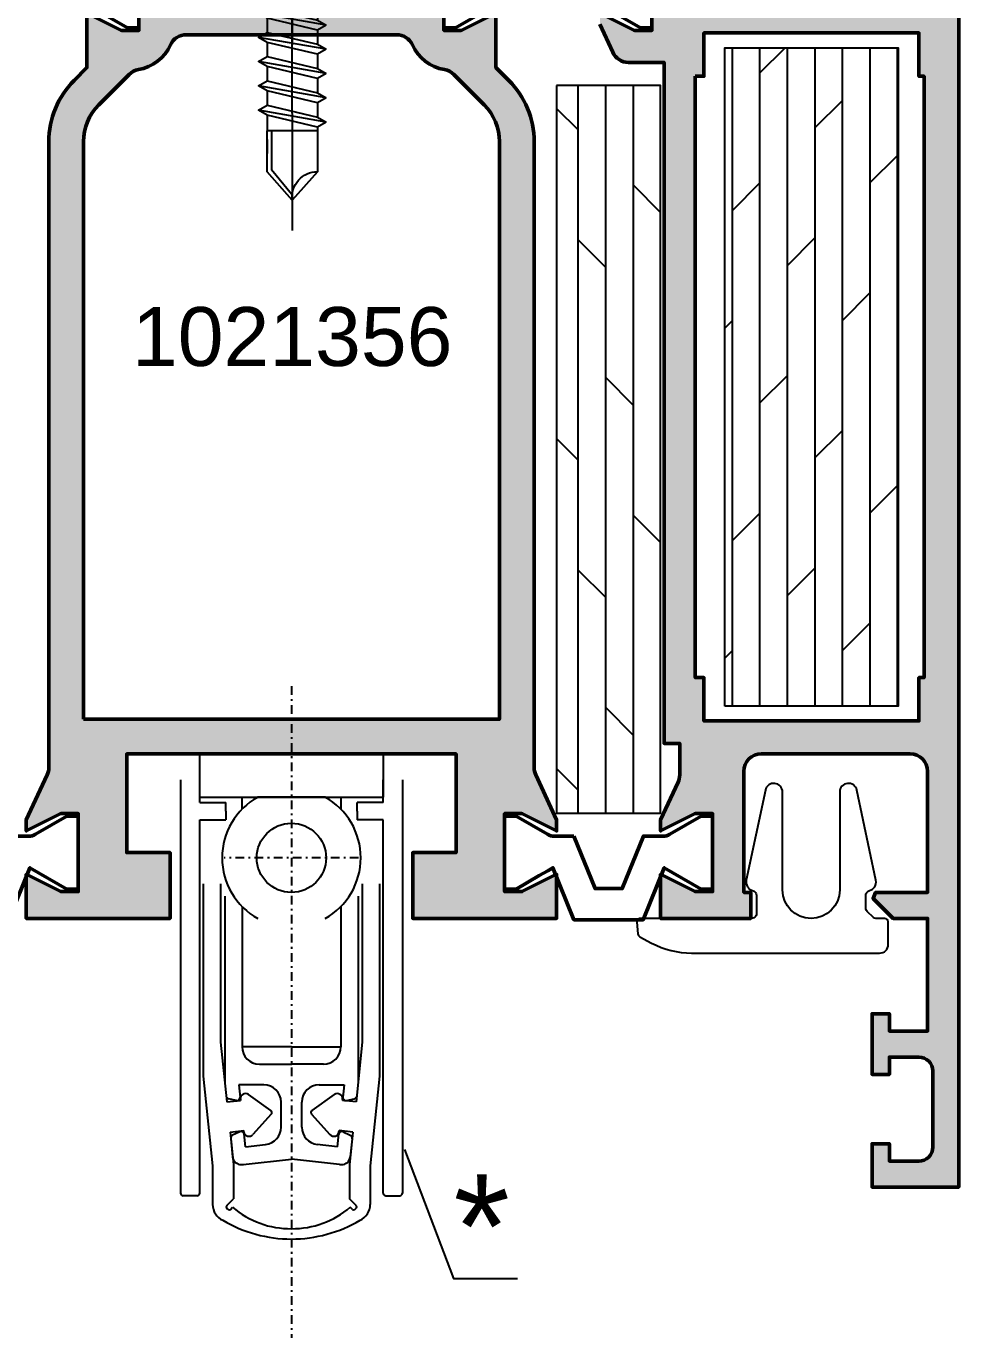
# Model space of a CAD drawing. Header units: millimetres. Extents: x -1821 to 14707, y -2864 to 1473.
# Drawn here: x 13925.9 to 13979.7, y -1229.5 to -1153.9 of the extents above; entities that cross this region are included whole.
import ezdxf

# ---------------------------------------------------------------- set-up
doc = ezdxf.new("R2010")
doc.units = ezdxf.units.MM
for name, pattern in [('AUSGEZOGEN', [0]), ('CENTER', [50.800000000000004, 31.75, -6.35, 6.35, -6.35]), ('DASHDOT', [1, 0.5, -0.25, 0, -0.25]), ('VERDECKT', [9.524999999999999, 6.35, -3.175])]:
    doc.linetypes.add(name, pattern=pattern)
for name, color, linetype in [('00TXT', 7, 'AUSGEZOGEN'), ('CENT_18', 3, 'CENTER'), ('CENT_25', 2, 'DASHDOT'), ('CENTER25', 2, 'CENTER'), ('CONST35', 7, 'Continuous'), ('HIDE_18', 3, 'VERDECKT'), ('PNR', 2, 'Continuous')]:
    doc.layers.add(name, color=color, linetype=linetype)
for name, color, linetype, lineweight in [('AM_S', 80, 'Continuous', 50), ('AM_SP', 3, 'Continuous', 50), ('Docu-AM_8', 1, 'Continuous', 25)]:
    doc.layers.add(name, color=color, linetype=linetype, lineweight=lineweight)
doc.styles.add('SWISS', font='swiss.ttf')
doc.styles.add('SWISSL', font='swissl.ttf')

# ---------------------------------------------------------------- blocks, each defined once
blk = doc.blocks.new('WS4070448')
for p, q in [((6.61725692111645, -8.639359081321516), (6.61725692111645, -11.00311480052579)), ((6.61725692111645, -8.639359081321516), (9.517256921116541, -8.639359081321516)), ((9.517256921116541, -11.00311480052579), (9.517256921116541, -8.639359081321516)), ((6.61725692111645, -11.00311480052579), (8.067256921116496, -12.63935908132152)), ((8.067256921116496, -12.63935908132152), (9.517256921116541, -11.00311480052579))]:
    blk.add_line(p, q)
blk.add_lwpolyline([(11.39017358778314, 2.114399939326205, 0.3148562194916155), (4.744340254449881, 2.114399939326205, 0.244911807885714), (4.31725692111651, 1.294786315076664), (4.31725692111651, 0.3606409186785697), (11.81725692111651, 0.3606409186785697), (11.81725692111651, 1.294786315076664, 0.244911807885716), (11.39017358778314, 2.114399939326205, 0.1382912330068625)], format="xyb")
for points in [[(6.117256921116464, -1.139359081321317), (6.617256921116464, -1.428034215916085), (8.06725692111651, -1.08419660353465), (8.56725692111651, -0.707357978585577), (8.06725692111651, -0.5068463343449991), (6.617256921116464, -0.8506839467264342)], [(6.117256921116464, -2.539359081321294), (6.617256921116464, -2.828034215916063), (9.517256921116555, -2.140358991153079), (10.01725692111656, -1.851683856558196), (9.517256921116555, -1.563008721963428), (6.617256921116464, -2.250683946726411)], [(6.117256921116464, -3.939359081321271), (6.617256921116464, -4.22803421591604), (9.517256921116555, -3.540358991153056), (10.01725692111656, -3.251683856558287), (9.517256921116555, -2.963008721963405), (6.617256921116464, -3.650683946726502)], [(6.117256921116464, -5.339359081321362), (6.617256921116464, -5.628034215916131), (9.517256921116555, -4.940358991153147), (10.01725692111656, -4.651683856558265), (9.517256921116555, -4.363008721963496), (6.617256921116464, -5.05068394672648)], [(6.117256921116464, -6.739359081321339), (6.617256921116464, -7.028034215916108), (9.517256921116555, -6.340358991153124), (10.01725692111656, -6.051683856558356), (9.517256921116555, -5.763008721963473), (6.617256921116464, -6.450683946726571)], [(6.117256921116464, -8.13935908132143), (6.617256921116464, -8.428034215916199), (9.517256921116555, -7.740358991153215), (10.01725692111656, -7.451683856558333), (9.517256921116555, -7.163008721963564), (6.617256921116464, -7.850683946726548)]]:
    blk.add_lwpolyline(points, close=True)
for points in [[(6.117256921116464, -1.139359081321317), (8.56725692111651, -0.707357978585577)], [(6.617256921116464, -0.1393590813214303), (6.617256921116464, -0.8506839467264342)], [(9.517256921116555, -0.1393590813214303), (9.517256921116555, -1.563008721963428)], [(6.617256921116464, -1.428034215916085), (6.617256921116464, -1.850683946726662)], [(6.617256921116464, -1.428034215915972), (6.617256921116464, -2.250683946726411)], [(6.617256921116464, -1.428034215916085), (6.617256921116464, -2.250683946726411)], [(6.117256921116464, -2.539359081321294), (10.01725692111656, -1.851683856558196)], [(9.517256921116555, -2.140358991153079), (9.517256921116555, -2.963008721963405)], [(6.617256921116464, -2.828034215916063), (6.617256921116464, -3.650683946726389)], [(6.117256921116464, -3.939359081321271), (10.01725692111656, -3.251683856558287)], [(9.517256921116555, -3.540358991153056), (9.517256921116555, -4.363008721963496)], [(6.617256921116464, -4.22803421591604), (6.617256921116464, -5.05068394672648)], [(6.117256921116464, -5.339359081321362), (10.01725692111656, -4.651683856558265)], [(9.517256921116555, -4.940358991153147), (9.517256921116555, -5.763008721963473)], [(6.117256921116464, -6.739359081321339), (10.01725692111656, -6.051683856558356)], [(6.617256921116464, -5.628034215916131), (6.617256921116464, -6.450683946726457)], [(9.517256921116555, -6.340358991153124), (9.517256921116555, -7.163008721963564)], [(6.117256921116464, -8.13935908132143), (10.01725692111656, -7.451683856558333)], [(6.617256921116464, -7.028034215916108), (6.617256921116464, -7.850683946726548)], [(9.517256921116555, -7.740358991153215), (9.517256921116555, -8.63935908132143)], [(6.617256921116464, -8.428034215916199), (6.617256921116464, -8.63935908132143)], [(9.267256921116555, -8.63935908132143), (9.267256921116555, -10.88653788598694), (8.100687889319275, -12.28495534589953)], [(6.617256921116464, -9.828034215916176), (6.617256921116464, -10.65068394672662)], [(9.517256921116555, -9.140358991153192), (9.517256921116555, -9.963008721963632)]]:
    blk.add_lwpolyline(points)
for centre, radius, start, end in [((6.117256921116464, -0.1393590813214303), 0.5, 0, 90), ((10.01725692111656, -0.1393590813214303), 0.5, 90, 180), ((6.608770647169436, -12.47123468863523), 1.46814441479989, 353.4243546898833, 89.66881296982747)]:
    blk.add_arc(centre, radius, start, end)
at = {"layer": 'CENT_18'}
blk.add_line((8.051324099384601, -14.39948361255352), (8.067256921116496, 4.660640918678553), dxfattribs=at)
at = {"layer": 'HIDE_18'}
for p, q in [((7.095590298616457, 1.693974918678634), (7.095590298616457, 3.078670647065735)), ((9.03892354361642, 1.693974918678634), (9.03892354361642, 3.078670647065735)), ((7.507789093673637, 1.693974918678634), (7.507789093673637, 2.967171702408848)), ((8.626724748559354, 1.693974918678634), (8.626724748559354, 2.967171702408848))]:
    blk.add_line(p, q, dxfattribs=at)
for points in [[(6.417257671116445, 2.920991849600028), (6.417257671116445, 1.693974918678606)], [(9.71725617111646, 2.920991849600028), (9.71725617111646, 1.693974918678606)], [(6.417257671116445, 1.693974918678606), (8.06725692111651, 1.251858952129083)], [(9.71725617111646, 1.693974918678606), (8.06725692111651, 1.251858952129083)]]:
    blk.add_lwpolyline(points, dxfattribs=at)
for centre, radius, start, end in [((6.477833716567616, 4.198323827732139), 1.278767547148902, 267.2848457777188, 298.8872446147255), ((8.06725692111651, 5.853135295953763), 2.939692180009696, 250.6988425741186, 289.3011574258814), ((9.656680125665403, 4.198323827732139), 1.278767547148902, 241.1127553852741, 272.7151542222811), ((6.756423984866402, 2.851153472017387), 1.205859026872558, 253.6642630842155, 286.3357369157983), ((8.067256921116623, 11.77548796901581), 10.12822992478941, 264.4947782301543, 275.5052217698424), ((9.378089857366618, 2.851153472017955), 1.205859026873062, 253.6642630842089, 286.3357369157813)]:
    blk.add_arc(centre, radius, start, end, dxfattribs=at)
blk = doc.blocks.new('WI4080202')
blk.add_lwpolyline([(-29.48325693051129, 2.300000000000118, -0.3888787318529908), (-28.48706223241948, 1.387155742747773), (-28.21544610951105, -1.717430748369289, 0.3888787318529907), (-28.0162071698926, -1.899999599819928), (-20.88378352581526, -1.899999599819758, 0.3888787318529907), (-20.68454458619681, -1.717430748369459), (-20.41292846328815, 1.387155742747776, -0.3888787318529907), (-19.41673376519657, 2.300000000000122), (-0.1999999999998181, 2.300000000000127, -0.414213562373095), (0.8000000000001819, 1.300000000000127), (0.8000000000001819, -5.684341886080801e-14, -0.414213562373095), (-0.1999999999998181, -1.000000000000057), (-1.699999999999818, -1.000000000000057), (-1.699999999999818, -0.1999999999998749), (-0.1999999999998181, -0.1999999999998749, 0.4142135623731117), (0, 0), (0, 1.300000000000127, 0.4142135623731117), (-0.1999999999998181, 1.500000000000002), (-19.41673376519657, 1.500000000000167, 0.3888787318529743), (-19.61597270481502, 1.317431148549641), (-19.88758882772345, -1.787155342567594, -0.3888787318529907), (-20.88378352581526, -2.69999959981994), (-28.0162071698926, -2.69999959981994, -0.3888787318529907), (-29.01240186798418, -1.787155342567594), (-29.28401799089283, 1.317431148549467, 0.3888787318529908), (-29.48325693051129, 1.500000000000107), (-49.11672446090415, 1.499999999999931, 0.3888787318530236), (-49.31596340052238, 1.317431148549632), (-49.61382596208682, -2.087153509164708, -0.3888787318530562), (-50.61002066017841, -2.999997766417053), (-58.2000000000005, -2.999997766417057), (-58.2000000000005, -2.199997766416875), (-50.61002066017841, -2.199997766416871, 0.3888787318530562), (-50.41078172055995, -2.017428914966573), (-50.11291915899574, 1.387155742747767, -0.3888787318529907), (-49.11672446090415, 2.300000000000169), (-29.48325693051129, 2.300000000000118)], format="xyb", close=True)
for points in [[(-56.44784405713563, -2.199997766416875), (-56.44784405713563, -2.999997766417057)], [(-52.44784405713563, -2.199997766416871), (-52.44784405713563, -2.999997766417053)]]:
    blk.add_lwpolyline(points)
at = {"layer": 'CENTER25'}
for p, q in [((-24.44999534785393, 1.089744308805443), (-24.44999534785393, -5.582265911177451)), ((-54.60000000000059, -6.031587835803879), (-54.60000000000059, 0.7551045396416907))]:
    blk.add_line(p, q, dxfattribs=at)
blk = doc.blocks.new('WI4090062')
h = blk.add_hatch()
h.set_pattern_fill('DOLMIT', color=256, scale=0.25, angle=90, style=0)
h.set_pattern_definition([(90, (23.39894778924294, -6.972724049020087), (-1.5875, 9.720312933465119e-17), []), (135, (23.39894778924294, -6.972724049020087), (-3.174997835875247, -3.174997835875246), [2.245065, -4.490125])])
h.paths.add_polyline_path([(6.199999350554556, 43.32499999999995), (0.1999993505545561, 43.32499999999993), (0.1999993505545561, 1.324999999999946), (6.199999350554556, 1.324999999999946)])
blk.add_lwpolyline([(6.199999350554556, 1.324999999999946), (6.199999350554556, 43.32499999999995), (0.1999993505545561, 43.32499999999995), (0.1999993505545561, 1.324999999999946)], close=True)
blk = doc.blocks.new('WI4090046')
h = blk.add_hatch()
h.set_pattern_fill('DOLMIT', color=256, scale=0.25, angle=90, style=0)
h.set_pattern_definition([(90, (1.800000000000175, -26.25), (-1.5875, 9.720312933465119e-17), []), (135, (1.800000000000175, -26.25), (-3.174997835875247, -3.174997835875246), [2.245065, -4.490125])])
h.paths.add_polyline_path([(-1.699999999999825, 19), (-11.69999999999982, 19), (-11.69999999999983, -19), (-1.699999999999825, -19)])
blk.add_lwpolyline([(-1.699999999999825, -19), (-1.699999999999825, 19), (-11.69999999999982, 19), (-11.69999999999982, -19)], close=True)
blk = doc.blocks.new('WI4030183')
blk.add_lwpolyline([(7.431358538980295, 1.999851012143033, -0.4142135623730963), (7.931358538980295, 1.499851012143033), (7.931358538980295, 0.1999999999999993, -0.4142135623730945), (7.731358538980295, 0), (7.214201251454917, 0, 0.1989123673796573), (7.072779895217607, -0.05857864376269006), (6.719226504624334, -0.4121320343559631, 0.1989123673796582), (6.631358538980297, -0.624264068711927), (6.631358538980297, -1.325403330758515, 0.3419987131196472), (6.856358538980299, -1.615877081724072, -0.4013217794045335), (7.220533390539767, -2.203479295522197), (6.120533390539773, -7.403479295522192, -0.9008451853067921), (5.131358538980294, -7.299999999999994), (5.131358538980294, -1.650000000000002, 1), (1.831358538980295, -1.650000000000009), (1.8313585389803, -7.299999999999997, -0.9008451853067923), (0.8421836874208299, -7.403479295522192), (-0.2578163125791963, -2.203479295522204, -0.4013217794045334), (0.1063585389802935, -1.615877081724076, 0.3419987131196471), (0.3313585389802949, -1.325403330758519), (0.3313585389802949, -0.2983565686104832, 0.4452286853085332), (0, 0), (-6.382700871573668, -3.552713678800501e-15, -0.4452286853085365), (-6.581605250647325, 0.2209056926535276), (-6.510834893233127, 0.8942406656477644, -0.249328002843181), (-6.40582482671665, 1.049924491566021), (-5.719710473641026, 1.414737964294645, -0.1208259744917146), (-3.410951317361922, 1.999851012143019), (7.431358538980295, 1.999851012143033)], format="xyb", close=True)
blk = doc.blocks.new('B-1021356_docu_wos')
at = {"layer": 'Docu-AM_8'}
h = blk.add_hatch(color=256, dxfattribs=at)
edge = h.paths.add_edge_path()
edge.add_arc((-47.50105180550182, 66.32893322184209), 4.999999999999889, 134.9999999999594, 180.0000000000017, ccw=False)
edge.add_line((-51.03658571143198, 69.86446712777726), (-50.30105161088662, 70.60000122832147))
edge.add_line((-50.30105161088662, 70.60000122832147), (-50.30105161088673, 73.750001))
edge.add_line((-50.30105161088673, 73.75000100000001), (-48.30105161088673, 72.75000100000001))
edge.add_line((-48.30105161088673, 72.75000100000001), (-47.30105161088673, 72.75000100000001))
edge.add_line((-47.30105161088673, 72.75000100000001), (-47.30105161088673, 77.25000100000001))
edge.add_line((-47.30105161088673, 77.25000100000001), (-48.30105161088673, 77.25000100000001))
edge.add_line((-48.30105161088673, 77.25000100000001), (-50.30105161088673, 76.25000100000001))
edge.add_line((-50.30105161088673, 76.25000100000001), (-50.30105161088674, 78.80000000000003))
edge.add_line((-50.30105161088674, 78.80000000000003), (-43.80105157260572, 78.79999655208687))
edge.add_line((-43.80105157260572, 78.79999655208687), (-43.80105157260552, 77.29999786229385))
edge.add_line((-43.80105157260552, 77.29999786229385), (-45.50105161088679, 77.29999786229388))
edge.add_line((-45.50105161088679, 77.29999786229388), (-45.5010514729773, 74.49999099667323))
edge.add_line((-45.5010514729773, 74.49999099667322), (-31.50105156766876, 74.49998974189378))
edge.add_line((-31.50105156766876, 74.49998974189378), (-31.50105170557814, 77.29999786229385))
edge.add_line((-31.50105170557814, 77.29999786229386), (-33.20105157260556, 77.29999786229388))
edge.add_line((-33.20105157260556, 77.29999786229388), (-33.20105157260539, 78.79999655208687))
edge.add_line((-33.20105157260539, 78.79999655208687), (-26.69999999999965, 78.80000000000014))
edge.add_line((-26.69999999999965, 78.80000000000013), (-26.69999999999965, 76.25000100000011))
edge.add_line((-26.69999999999965, 76.25000100000011), (-28.69999999999965, 77.25000100000011))
edge.add_line((-28.69999999999965, 77.25000100000011), (-29.69999999999965, 77.25000100000011))
edge.add_line((-29.69999999999965, 77.25000100000011), (-29.69999999999965, 72.75000100000011))
edge.add_line((-29.69999999999965, 72.75000100000011), (-28.69999999999965, 72.75000100000011))
edge.add_line((-28.69999999999965, 72.75000100000011), (-26.69999999999965, 73.75000100000011))
edge.add_line((-26.69999999999965, 73.75000100000011), (-26.70000020912989, 70.60000122832149))
edge.add_line((-26.70000020912989, 70.6000012283215), (-25.96446609870981, 69.86446712777713))
edge.add_arc((-29.50000000464064, 66.32893322184242), 5.000000000000039, -1.5916157281026244e-12, 45.00000000003138, ccw=False)
edge.add_line((-24.5000000046406, 66.32893322184228), (-24.50000000464109, 30.20955031789963))
edge.add_arc((-23.5000000046411, 30.20955031789963), 0.9999999999999929, 179.9999999999992, 204.9999999999994)
edge.add_line((-24.40630779167775, 29.78693205615894), (-23.20000009962768, 27.19999686229351))
edge.add_line((-23.20000009962768, 27.19999686229351), (-23.20105171051491, 26.5499968622938))
edge.add_line((-23.20105171051491, 26.5499968622938), (-25.20105171051491, 27.5499968622938))
edge.add_line((-25.20105171051491, 27.5499968622938), (-26.20105171051491, 27.5499968622938))
edge.add_line((-26.20105171051491, 27.5499968622938), (-26.20105171051491, 23.0499968622938))
edge.add_line((-26.20105171051491, 23.0499968622938), (-25.20105171051491, 23.0499968622938))
edge.add_line((-25.20105171051491, 23.0499968622938), (-23.20105171051491, 24.0499968622938))
edge.add_line((-23.20105171051491, 24.0499968622938), (-23.2010517105149, 21.49999786229378))
edge.add_line((-23.2010517105149, 21.49999786229378), (-31.50105171051449, 21.49999786229355))
edge.add_line((-31.50105171051449, 21.49999786229355), (-31.50105171051472, 25.29999786229351))
edge.add_line((-31.50105171051472, 25.29999786229351), (-29.00105171039171, 25.2999978621705))
edge.add_line((-29.00105171039171, 25.2999978621705), (-29.00105171051472, 30.99999786229378))
edge.add_line((-29.00105171051472, 30.99999786229378), (-48.00105171051472, 30.99999786229378))
edge.add_line((-48.00105171051472, 30.99999786229378), (-48.00105171051449, 25.29999786229374))
edge.add_line((-48.00105171051449, 25.29999786229374), (-45.50105171051472, 25.29999786229351))
edge.add_line((-45.50105171051472, 25.29999786229351), (-45.50105171039193, 21.49999786217055))
edge.add_line((-45.50105171039193, 21.49999786217055), (-53.8010517105149, 21.49999786229378))
edge.add_line((-53.8010517105149, 21.49999786229378), (-53.8010517105149, 24.0499968622938))
edge.add_line((-53.8010517105149, 24.0499968622938), (-51.8010517105149, 23.0499968622938))
edge.add_line((-51.8010517105149, 23.0499968622938), (-50.8010517105149, 23.0499968622938))
edge.add_line((-50.8010517105149, 23.0499968622938), (-50.8010517105149, 27.5499968622938))
edge.add_line((-50.8010517105149, 27.5499968622938), (-51.8010517105149, 27.5499968622938))
edge.add_line((-51.8010517105149, 27.5499968622938), (-53.8010517105149, 26.5499968622938))
edge.add_line((-53.8010517105149, 26.5499968622938), (-53.8010517105149, 27.19999686229378))
edge.add_line((-53.8010517105149, 27.19999686229378), (-52.59474401846478, 29.78693205615915))
edge.add_arc((-53.50105180550143, 30.20955031789984), 0.9999999999999938, 335.0000000000001, 360.0000000000004)
edge.add_line((-52.50105180550143, 30.20955031789985), (-52.5010518055017, 66.32893322184195))
edge = h.paths.add_edge_path(flags=0)
edge.add_line((-50.50105180550189, 32.99999786229367), (-26.50000000464059, 32.999997862294))
edge.add_line((-26.5000000046406, 32.999997862294), (-26.50000000464066, 66.3289332218423))
edge.add_arc((-29.50000000464053, 66.32893322184265), 2.999999999999872, 359.9999999999935, 405.0000000000272)
edge.add_line((-27.37867966108199, 68.45025356540322), (-29.13618586520403, 70.20775976952433))
edge.add_arc((-29.84329264639038, 69.5006529883376), 0.9999999999999968, 45.00000000001522, 80.2405383722922)
edge.add_arc((-29.24999976133617, 72.95000126772952), 2.5, 204.4744166720854, 260.2405383722922, ccw=False)
edge.add_arc((-32.43551197307, 71.49999714742687), 1.000000000000002, 24.47441667208506, 89.9999999999998)
edge.add_line((-32.43551197306999, 72.49999714742687), (-44.56553963781634, 72.49999714742688))
edge.add_arc((-44.56553963781634, 71.49999714742687), 1.000000000000004, 90.00000000000031, 155.525583327917)
edge.add_arc((-47.75105184955022, 72.9500012677294), 2.499999999999999, 279.7594576304049, 335.52558332791676, ccw=False)
edge.add_arc((-47.15775920514358, 69.50065294694576), 0.9999999999999984, 99.75945763040433, 134.9999999999901)
edge.add_line((-47.86486598633, 70.20775972813243), (-49.62237214905988, 68.45025356540312))
edge.add_arc((-47.50105180550175, 66.32893322184202), 2.999999999999968, 134.9999999999603, 180.0000000000009)
edge.add_line((-50.50105180550171, 66.32893322184198), (-50.50105180550189, 32.99999786229367))
h = blk.add_hatch(color=256, dxfattribs=at)
edge = h.paths.add_edge_path()
edge.add_line((-20.69999999999966, 78.80000000000015), (-20.69999999999965, 76.25000100000014))
edge.add_line((-20.69999999999965, 76.25000100000014), (-18.69999999999965, 77.25000100000014))
edge.add_line((-18.69999999999965, 77.25000100000014), (-17.69999999999965, 77.25000100000014))
edge.add_line((-17.69999999999965, 77.25000100000014), (-17.69999999999965, 72.75000100000014))
edge.add_line((-17.69999999999965, 72.75000100000014), (-18.69999999999965, 72.75000100000014))
edge.add_line((-18.69999999999965, 72.75000100000014), (-20.69999999999965, 73.75000100000014))
edge.add_line((-20.69999999999965, 73.75000100000014), (-20.69999999999966, 73.10000000000015))
edge.add_line((-20.69999999999966, 73.10000000000015), (-19.96645320713549, 71.48619705569898))
edge.add_arc((-19.05608672967288, 71.90000000000016), 0.999999999999999, 204.4439547804166, 269.9999999999999)
edge.add_line((-19.05608672967288, 70.90000000000016), (-16.99999999999967, 70.90000000000016))
edge.add_line((-16.99999999999967, 70.90000000000016), (-16.99999999999967, 31.60000000000027))
edge.add_line((-16.99999999999967, 31.60000000000027), (-16.09999999999967, 31.60000000000027))
edge.add_line((-16.09999999999967, 31.60000000000027), (-16.09999999999967, 29.78065227520372))
edge.add_arc((-17.09999999999967, 29.78065227520373), 0.9999999999999992, 334.99999999999983, 359.9999999999996, ccw=False)
edge.add_line((-16.19369221296303, 29.35803401346303), (-17.19999999999968, 27.20000000000028))
edge.add_line((-17.19999999999968, 27.20000000000028), (-17.19999999999967, 26.54999900000028))
edge.add_line((-17.19999999999967, 26.54999900000028), (-15.19999999999967, 27.54999900000028))
edge.add_line((-15.19999999999967, 27.54999900000028), (-14.19999999999967, 27.54999900000028))
edge.add_line((-14.19999999999967, 27.54999900000028), (-14.19999999999967, 23.04999900000028))
edge.add_line((-14.19999999999967, 23.04999900000028), (-15.19999999999967, 23.04999900000028))
edge.add_line((-15.19999999999967, 23.04999900000028), (-17.19999999999967, 24.04999900000028))
edge.add_line((-17.19999999999967, 24.04999900000028), (-17.19999999999968, 21.50000000000027))
edge.add_line((-17.19999999999968, 21.50000000000027), (-11.99999999999967, 21.50000000000028))
edge.add_line((-11.99999999999967, 21.50000000000028), (-11.99999999999967, 23.00000000000027))
edge.add_line((-11.99999999999967, 23.00000000000027), (-12.39999999999967, 23.00000000000027))
edge.add_line((-12.39999999999967, 23.00000000000027), (-12.39999999999967, 30.00000000000027))
edge.add_arc((-11.39999999999967, 30.00000000000027), 1, 90, 180, ccw=False)
edge.add_line((-11.39999999999967, 31.00000000000027), (-2.79999999999967, 31.00000000000027))
edge.add_arc((-2.79999999999967, 30.00000000000027), 1, 0, 90, ccw=False)
edge.add_line((-1.79999999999967, 30.00000000000027), (-1.799999999999672, 23.00000000000026))
edge.add_line((-1.799999999999672, 23.00000000000026), (-4.799999999999674, 23.00000000000028))
edge.add_line((-4.799999999999674, 23.00000000000028), (-4.941421356236983, 22.65857864376297))
edge.add_line((-4.941421356236983, 22.65857864376297), (-3.782842712474283, 21.50000000000028))
edge.add_line((-3.782842712474283, 21.50000000000028), (-1.79999999999967, 21.50000000000026))
edge.add_line((-1.79999999999967, 21.50000000000026), (-1.799999999999674, 15.0000000000003))
edge.add_line((-1.799999999999674, 15.0000000000003), (-3.999999999999673, 15.0000000000003))
edge.add_line((-3.999999999999673, 15.0000000000003), (-3.999999999999673, 16.00000000000031))
edge.add_line((-3.999999999999673, 16.00000000000031), (-4.999999999999673, 16.00000000000031))
edge.add_line((-4.999999999999673, 16.00000000000031), (-4.999999999999673, 12.50000000000016))
edge.add_line((-4.999999999999673, 12.50000000000016), (-3.999999999999659, 12.50000000000017))
edge.add_line((-3.999999999999659, 12.50000000000017), (-3.999999999999659, 13.50000000000017))
edge.add_line((-3.999999999999659, 13.50000000000017), (-2.299999999999656, 13.50000000000016))
edge.add_arc((-2.299999999999654, 12.70000000000017), 0.799999999999983, 0, 90.00000000000011, ccw=False)
edge.add_line((-1.499999999999673, 12.70000000000017), (-1.499999999999677, 8.300000000000168))
edge.add_arc((-2.299999999999674, 8.300000000000153), 0.7999999999999972, -89.99999999999898, 1.0231815394945443e-12, ccw=False)
edge.add_line((-2.29999999999966, 7.500000000000156), (-3.999999999999675, 7.500000000000156))
edge.add_line((-3.999999999999675, 7.500000000000156), (-3.999999999999675, 8.500000000000156))
edge.add_line((-3.999999999999675, 8.500000000000156), (-4.999999999999675, 8.500000000000156))
edge.add_line((-4.999999999999675, 8.500000000000156), (-4.999999999999677, 6.000000000000156))
edge.add_line((-4.999999999999677, 6.000000000000156), (3.232969447708456e-13, 6.000000000000156))
edge.add_line((3.232969447708456e-13, 6.000000000000156), (3.304023721284466e-13, 79.00000000000016))
edge.add_line((3.304023721284466e-13, 79.00000000000016), (-1.895836943965358, 79.00000000000016))
edge.add_arc((-1.895836943965321, 76.9999999999998), 2.000000000000356, 90.00000000000105, 135.0000000000011)
edge.add_line((-3.310050506338694, 78.41421356237312), (-3.712132034355857, 78.01213203435599))
edge.add_line((-3.712132034355857, 78.01213203435599), (-3.49999999999967, 77.50000000000016))
edge.add_line((-3.49999999999967, 77.50000000000016), (-1.699999999999687, 77.50000000000016))
edge.add_line((-1.699999999999687, 77.50000000000016), (-1.699999999999715, 75.50000000000021))
edge.add_arc((-2.69999999999972, 75.50000000000016), 1.000000000000005, -89.99999999999972, 2.8990143619012088e-12, ccw=False)
edge.add_line((-2.699999999999715, 74.50000000000016), (-15.89999999999967, 74.50000000000016))
edge.add_line((-15.89999999999967, 74.50000000000016), (-15.89999999999967, 77.50000000000016))
edge.add_line((-15.89999999999967, 77.50000000000016), (-13.99999999999969, 77.50000000000014))
edge.add_line((-13.99999999999969, 77.50000000000016), (-13.99999999999968, 78.00000000000017))
edge.add_arc((-14.99999999999968, 78.00000000000016), 0.9999999999999991, 359.9999999999999, 449.9999999999999)
edge.add_line((-14.99999999999968, 79.00000000000016), (-17.69999999999967, 79.00000000000016))
edge.add_line((-17.69999999999967, 79.00000000000016), (-17.69999999999967, 78.80000000000015))
edge.add_line((-17.69999999999967, 78.80000000000015), (-20.69999999999966, 78.80000000000015))
h.paths.add_polyline_path([(-15.19999999999967, 70.10000000000016), (-14.69999999999967, 70.10000000000016), (-14.69999999999967, 72.60000000000016), (-2.29999999999967, 72.60000000000016), (-2.29999999999967, 70.10000000000016), (-1.99999999999967, 70.10000000000016), (-1.999999999999671, 35.40000000000027), (-2.29999999999967, 35.40000000000027), (-2.29999999999967, 32.90000000000027), (-14.69999999999967, 32.90000000000027), (-14.69999999999967, 35.40000000000027), (-15.19999999999967, 35.40000000000027)], flags=0)
at = {"layer": 'AM_S'}
for points in [[(-29.69999999999965, 77.25000100000011), (-29.69999999999965, 72.75000100000011), (-28.69999999999965, 72.75000100000011), (-26.69999999999965, 73.75000100000011), (-26.70000020912989, 70.6000012283215), (-25.96446609870981, 69.86446712777712, -0.1989123673798076), (-24.5000000046406, 66.32893322184228), (-24.50000000464109, 30.20955031789964, 0.1095178116832427), (-24.40630779167775, 29.78693205615894), (-23.20000009962768, 27.19999686229351), (-23.20105171051491, 26.5499968622938), (-25.20105171051491, 27.5499968622938), (-26.20105171051491, 27.5499968622938), (-26.20105171051491, 23.0499968622938), (-25.20105171051491, 23.0499968622938), (-23.20105171051491, 24.0499968622938), (-23.2010517105149, 21.49999786229378), (-31.50105171051449, 21.49999786229355), (-31.50105171051472, 25.29999786229351), (-29.00105171039171, 25.2999978621705), (-29.00105171051472, 30.99999786229378), (-48.00105171051472, 30.99999786229378), (-48.00105171051449, 25.29999786229374), (-45.50105171051472, 25.29999786229351), (-45.50105171039193, 21.49999786217055), (-53.8010517105149, 21.49999786229378), (-53.8010517105149, 24.0499968622938), (-51.8010517105149, 23.0499968622938), (-50.8010517105149, 23.0499968622938), (-50.8010517105149, 27.5499968622938), (-51.8010517105149, 27.5499968622938), (-53.8010517105149, 26.5499968622938), (-53.8010517105149, 27.19999686229378), (-52.59474401846479, 29.78693205615915, 0.1095178116832426), (-52.50105180550143, 30.20955031789985), (-52.50105180550171, 66.32893322184195, -0.1989123673798497), (-51.03658571143198, 69.86446712777726), (-50.30105161088662, 70.60000122832147), (-50.30105161088673, 73.75000100000001), (-48.30105161088673, 72.75000100000001), (-47.30105161088673, 72.75000100000001), (-47.30105161088673, 77.25000100000001)], [(-20.69999999999966, 73.10000000000015), (-19.96645320713549, 71.48619705569898, 0.2941076150573526), (-19.05608672967288, 70.90000000000016), (-16.99999999999967, 70.90000000000016), (-16.99999999999967, 31.60000000000027), (-16.09999999999967, 31.60000000000027), (-16.09999999999967, 29.78065227520372, -0.1095178116832404), (-16.19369221296303, 29.35803401346303), (-17.19999999999968, 27.20000000000028), (-17.19999999999967, 26.54999900000028), (-15.19999999999967, 27.54999900000028), (-14.19999999999967, 27.54999900000028), (-14.19999999999967, 23.04999900000028), (-15.19999999999967, 23.04999900000028), (-17.19999999999967, 24.04999900000028), (-17.19999999999968, 21.50000000000027), (-11.99999999999967, 21.50000000000028), (-11.99999999999967, 23.00000000000027), (-12.39999999999967, 23.00000000000027), (-12.39999999999967, 30.00000000000027, -0.4142135623730951), (-11.39999999999967, 31.00000000000027), (-2.79999999999967, 31.00000000000027, -0.4142135623730951), (-1.79999999999967, 30.00000000000027), (-1.799999999999672, 23.00000000000026), (-4.799999999999674, 23.00000000000028), (-4.941421356236983, 22.65857864376297), (-3.782842712474283, 21.50000000000028), (-1.79999999999967, 21.50000000000026), (-1.799999999999674, 15.0000000000003), (-3.999999999999673, 15.0000000000003), (-3.999999999999673, 16.00000000000031), (-4.999999999999673, 16.00000000000031), (-4.999999999999673, 12.50000000000016), (-3.999999999999659, 12.50000000000017), (-3.999999999999659, 13.50000000000017), (-2.299999999999656, 13.50000000000016, -0.4142135623730963), (-1.499999999999673, 12.70000000000017), (-1.499999999999677, 8.300000000000168, -0.414213562373095), (-2.29999999999966, 7.500000000000156), (-3.999999999999675, 7.500000000000156), (-3.999999999999675, 8.500000000000156), (-4.999999999999675, 8.500000000000156), (-4.999999999999677, 6.000000000000156), (3.232969447708456e-13, 6.000000000000156), (3.304023721284466e-13, 79.00000000000016)]]:
    blk.add_lwpolyline(points, format="xyb", dxfattribs=at)
blk.add_lwpolyline([(-17.69999999999965, 77.25000100000014), (-17.69999999999965, 72.75000100000014), (-18.69999999999965, 72.75000100000014), (-20.69999999999965, 73.75000100000014)], dxfattribs=at)
blk.add_lwpolyline([(-50.50105180550189, 32.99999786229367), (-26.5000000046406, 32.999997862294), (-26.50000000464066, 66.3289332218423, 0.1989123673798115), (-27.37867966108199, 68.45025356540322), (-29.13618586520403, 70.20775976952433, 0.154989305175377), (-29.67378039351775, 70.48618106816386, -0.2482443536001979), (-31.52536562686033, 71.9142840389419, 0.2939632085653984), (-32.43551197306999, 72.49999714742687), (-44.56553963781634, 72.49999714742688, 0.2939632085654077), (-45.47568598402602, 71.91428403894187, -0.2482443721165702), (-47.32727138925976, 70.48618103859823, 0.1549893230359025), (-47.86486598633, 70.20775972813243), (-49.62237214905989, 68.45025356540312, 0.1989123673798423), (-50.50105180550171, 66.32893322184198)], format="xyb", close=True, dxfattribs=at)
blk.add_lwpolyline([(-15.19999999999967, 70.10000000000016), (-14.69999999999967, 70.10000000000016), (-14.69999999999967, 72.60000000000016), (-2.29999999999967, 72.60000000000016), (-2.29999999999967, 70.10000000000016), (-1.99999999999967, 70.10000000000016), (-1.999999999999671, 35.40000000000027), (-2.29999999999967, 35.40000000000027), (-2.29999999999967, 32.90000000000027), (-14.69999999999967, 32.90000000000027), (-14.69999999999967, 35.40000000000027), (-15.19999999999967, 35.40000000000027), (-15.19999999999967, 70.10000000000016)], close=True, dxfattribs=at)
at = {"layer": 'AM_SP'}
for points in [[(-55.30911608350522, 74.04955693097352), (-56.43483361088673, 74.04955700363607, 0.1316519999999985), (-56.83483361088676, 73.94237700363604), (-58.64028209542808, 72.90000100000009), (-59.30105161088673, 72.90000100000009), (-59.30105161088673, 77.10000100000008), (-58.64028209542806, 77.10000100000008), (-57.30105161088673, 76.3267959192432), (-56.81316961088675, 76.04422900363605), (-56.5142950769589, 75.87167422141735), (-55.30105213826826, 78.87455707629859), (-51.30105208350522, 78.8745570762986), (-50.08780814481457, 75.87167422141736), (-47.9618211263454, 77.10000100000013), (-47.30105161088673, 77.10000100000013), (-47.30105161088673, 72.90000100000015), (-47.96182112634538, 72.90000100000013), (-49.76726961088674, 73.94237700363604, 0.1316519999999962), (-50.16726961088673, 74.04955700363607), (-51.29298813826827, 74.04955693097352), (-52.5151670835052, 77.07455707629865), (-54.08693713826828, 77.07455707629865)], [(-25.70806447261815, 74.04955693097352), (-26.83378199999965, 74.04955700363607, 0.1316519999999985), (-27.23378199999968, 73.94237700363604), (-29.039230484541, 72.90000100000009), (-29.69999999999965, 72.90000100000009), (-29.69999999999965, 77.10000100000008), (-29.03923048454098, 77.10000100000008), (-27.69999999999965, 76.3267959192432), (-27.21211799999967, 76.04422900363605), (-26.91324346607183, 75.87167422141735), (-25.70000052738119, 78.87455707629859), (-21.70000047261814, 78.8745570762986), (-20.4867565339275, 75.87167422141736), (-18.36076951545832, 77.10000100000013), (-17.69999999999965, 77.10000100000013), (-17.69999999999965, 72.90000100000015), (-18.3607695154583, 72.90000100000013), (-20.16621799999966, 73.94237700363604, 0.1316519999999962), (-20.56621799999965, 74.04955700363607), (-21.69193652738119, 74.04955693097352), (-22.91411547261812, 77.07455707629865), (-24.4858855273812, 77.07455707629865)], [(-58.80911608350555, 26.25044806902672), (-59.93483361088705, 26.25044799636418, -0.1316519999999985), (-60.33483361088709, 26.3576279963642), (-62.14028209542841, 27.40000400000016), (-62.80105161088706, 27.40000400000016), (-62.80105161088706, 23.20000400000016), (-62.14028209542839, 23.20000400000016), (-60.80105161088706, 23.97320908075705), (-60.31316961088707, 24.2557759963642), (-60.01429507695923, 24.42833077858289), (-58.80105213826859, 21.42544792370165), (-54.80105208350555, 21.42544792370164), (-53.5878081448149, 24.42833077858289), (-51.46182112634573, 23.20000400000011), (-50.80105161088706, 23.20000400000011), (-50.80105161088706, 27.4000040000001), (-51.46182112634571, 27.40000400000011), (-53.26726961088707, 26.3576279963642, -0.1316519999999962), (-53.66726961088706, 26.25044799636418), (-54.7929881382686, 26.25044806902672), (-56.01516708350553, 23.22544792370159), (-57.5869371382686, 23.22544792370159)], [(-22.2091161831334, 26.25044806902672), (-23.3348337105149, 26.25044799636418, -0.1316519999999985), (-23.73483371051493, 26.3576279963642), (-25.54028219505625, 27.40000400000016), (-26.2010517105149, 27.40000400000016), (-26.2010517105149, 23.20000400000016), (-25.54028219505623, 23.20000400000016), (-24.2010517105149, 23.97320908075705), (-23.71316971051492, 24.2557759963642), (-23.41429517658708, 24.42833077858289), (-22.20105223789644, 21.42544792370165), (-18.2010521831334, 21.42544792370164), (-16.98780824444275, 24.42833077858289), (-14.86182122597357, 23.20000400000011), (-14.2010517105149, 23.20000400000011), (-14.2010517105149, 27.4000040000001), (-14.86182122597355, 27.40000400000011), (-16.66726971051492, 26.3576279963642, -0.1316519999999962), (-17.06726971051491, 26.25044799636418), (-18.19298823789644, 26.25044806902672), (-19.41516718313338, 23.22544792370159), (-20.98693723789645, 23.22544792370159)]]:
    blk.add_lwpolyline(points, format="xyb", close=True, dxfattribs=at)

msp = doc.modelspace()

# ---------------------------------------------------------------- linework, layer by layer
at = {"layer": '00TXT', "color": 3}
msp.add_lwpolyline([(13947.68300833691, -1218.668704121787), (13950.51227440209, -1226.113315051944), (13954.2135230143, -1226.113315051944)], dxfattribs=at)
at = {"layer": 'CENT_25'}
for p, q in [((13941.16475285948, -1191.936046924604), (13941.16475285948, -1229.539268913177)), ((13945.04215050488, -1201.844348232631), (13937.28132036975, -1201.844348232631))]:
    msp.add_line(p, q, dxfattribs=at)
at = {"layer": 'CONST35'}
for p, q in [((13935.86475285948, -1195.844348232631), (13935.86475285948, -1198.344348232631)), ((13935.86475285948, -1195.844348232631), (13946.46475285948, -1195.844348232631)), ((13946.46475285948, -1195.844348232631), (13946.46475285948, -1198.344348232631)), ((13934.76475285948, -1197.344348232631), (13934.76475285948, -1221.194348232631)), ((13935.87644273629, -1198.644348232631), (13935.87644273629, -1197.344348232631)), ((13946.45306298267, -1198.644348232631), (13946.45306298267, -1197.344348232631)), ((13947.56475285947, -1197.344348232631), (13947.56475285947, -1221.194348232631)), ((13935.86475285948, -1198.344348232631), (13946.46475285948, -1198.344348232631)), ((13935.87644273629, -1198.644348232631), (13937.37644273629, -1198.644348232631)), ((13937.37644273629, -1199.144348232631), (13937.37644273629, -1198.644348232631)), ((13938.31188613426, -1198.344348232631), (13938.31202468327, -1199.040432764459)), ((13943.10124453258, -1198.344348232631), (13939.22826118637, -1198.344348232631)), ((13944.01475285948, -1198.344348232631), (13944.01475285948, -1199.037659792493)), ((13944.95306298267, -1199.144348232631), (13944.95306298267, -1198.644348232631)), ((13946.45306298267, -1198.644348232631), (13944.95306298267, -1198.644348232631)), ((13937.37644273629, -1199.144348232631), (13937.37644273629, -1199.644348232631)), ((13944.95306298267, -1199.144348232631), (13944.95306298267, -1199.644348232631)), ((13935.87644273629, -1199.644348232631), (13937.37644273629, -1199.644348232631)), ((13935.87644273629, -1221.194348232631), (13935.87644273629, -1199.644348232631)), ((13946.45306298267, -1199.644348232631), (13944.95306298267, -1199.644348232631)), ((13946.45306298267, -1221.194348232631), (13946.45306298267, -1199.644348232631)), ((13936.07644273629, -1203.347071907324), (13936.07644273629, -1214.444306627775)), ((13937.07644273629, -1203.347071907324), (13937.07644273629, -1212.473550995298)), ((13945.25306298267, -1203.347071907324), (13945.25306298267, -1212.473550995298)), ((13946.25306298267, -1203.347071907324), (13946.25306298267, -1214.444306627775)), ((13937.31475285947, -1204.047071907324), (13937.31475285947, -1214.747071907324)), ((13945.01475285948, -1204.047071907324), (13945.01475285948, -1214.747071907324)), ((13938.31314109469, -1204.649399095436), (13938.31475285947, -1212.747071907324)), ((13944.01475285948, -1204.651036672768), (13944.01475285948, -1212.747071907324)), ((13937.07644273629, -1212.473550995298), (13937.43045134198, -1215.93333418396)), ((13941.15901940904, -1212.747071907324), (13938.31475285947, -1212.747071907324)), ((13941.17048630991, -1212.747071907324), (13944.01475285948, -1212.747071907324)), ((13945.25306298267, -1212.473550995298), (13944.89905437697, -1215.93333418396)), ((13939.31475285947, -1213.747071907324), (13941.18852120862, -1213.747071907324)), ((13943.01475285948, -1213.747071907324), (13941.14098451033, -1213.747071907324)), ((13936.07644273629, -1214.444306627775), (13936.61788814416, -1219.609792008951)), ((13946.25306298267, -1214.444306627775), (13945.71161757479, -1219.609792008951)), ((13938.12185256869, -1214.935997901387), (13938.2238177051, -1215.852614719328)), ((13939.56483500492, -1214.936632145986), (13938.12185256869, -1214.935997901387)), ((13942.76467071403, -1214.936632145986), (13944.20765315026, -1214.935997901387)), ((13944.20765315026, -1214.935997901387), (13944.10568801385, -1215.852614719328)), ((13937.43045134198, -1215.93333418396), (13938.2238177051, -1215.852614719328)), ((13937.99163347189, -1215.853028638194), (13937.54214257833, -1215.745368278619)), ((13939.97695535301, -1216.421665635777), (13938.68805443968, -1215.507836827825)), ((13940.56498301146, -1217.392779719498), (13940.56439538629, -1215.936228613406)), ((13941.76452270749, -1217.392779719498), (13941.76511033267, -1215.936228613406)), ((13942.35255036594, -1216.421665635777), (13943.64145127928, -1215.507836827825)), ((13944.89905437697, -1215.93333418396), (13944.10568801385, -1215.852614719328)), ((13944.33787224706, -1215.853028638194), (13944.78736314062, -1215.745368278619)), ((13940.00143710711, -1216.644658862929), (13938.94150018332, -1217.816359495436)), ((13942.32806861184, -1216.644658862929), (13943.38800553563, -1217.816359495436)), ((13937.62153681976, -1217.673845389899), (13938.41351858651, -1217.580514263066)), ((13937.62153681976, -1217.673845389899), (13937.81788814416, -1219.547071907324)), ((13938.18864974851, -1217.647560808805), (13937.77322327406, -1217.850177838548)), ((13938.51472512457, -1218.514496351134), (13938.41351858651, -1217.580514263066)), ((13938.42076902298, -1217.647422466652), (13938.41351883122, -1217.580514247352)), ((13943.81478059439, -1218.514496351134), (13943.91598713244, -1217.580514263066)), ((13943.90873669597, -1217.647422466652), (13943.91598688774, -1217.580514247352)), ((13944.70796889919, -1217.673845389899), (13943.91598713244, -1217.580514263066)), ((13944.14085597044, -1217.647560808805), (13944.55628244489, -1217.850177838548)), ((13944.70796889919, -1217.673845389899), (13944.51161757479, -1219.547071907324)), ((13937.66199312434, -1218.050842340462), (13937.77219426322, -1219.099336138958)), ((13938.51472512457, -1218.514496351134), (13939.67411435836, -1218.387210502633)), ((13943.81478059439, -1218.514496351134), (13942.65539136059, -1218.387210502633)), ((13944.66751259461, -1218.050842340462), (13944.55731145574, -1219.099336138958)), ((13937.74628389233, -1218.852815427219), (13937.74628389233, -1218.852815427219)), ((13938.38262143952, -1219.535008156201), (13941.16475285948, -1219.229566335538)), ((13943.94688427943, -1219.535008156201), (13941.16475285948, -1219.229566335538)), ((13944.58322182662, -1218.852815427219), (13944.58322182662, -1218.852815427219)), ((13936.61788814416, -1219.594348232631), (13936.61788814416, -1221.844348232631)), ((13937.81788814416, -1219.435769588868), (13937.81788814416, -1221.527190945105)), ((13944.51161757479, -1219.435769588868), (13944.51161757479, -1221.527190945105)), ((13945.71161757479, -1219.594348232631), (13945.71161757479, -1221.844348232631)), ((13935.72644273629, -1221.344348232631), (13934.91475285948, -1221.344348232631)), ((13937.42901319793, -1221.91606589134), (13937.81788814416, -1221.527190945105)), ((13944.90049252103, -1221.91606589134), (13944.51161757479, -1221.527190945105)), ((13946.60306298266, -1221.344348232631), (13947.41475285948, -1221.344348232631)), ((13937.64617048545, -1222.133223178866), (13937.76758445375, -1222.011809210565)), ((13944.6833352335, -1222.133223178866), (13944.5619212652, -1222.011809210565))]:
    msp.add_line(p, q, dxfattribs=at)
msp.add_circle((13941.16475285948, -1201.844348232631), 2, dxfattribs=at)
for centre, radius, start, end in [((13941.16475285948, -1201.844348232631), 4, 118.9550243719075, 241.0449756280926), ((13941.16475285948, -1201.844348232631), 4, 298.9550243719073, 61.04497562809248), ((13939.31475285947, -1212.747071907324), 1, 180, 270), ((13943.01475285948, -1212.747071907324), 1, 270, 0), ((13938.5145408563, -1215.752567366137), 0.3, 54.66341658439822, 186.3460237182709), ((13939.56439546766, -1215.936632049389), 1, 0.02311517978939044, 89.97481636957603), ((13942.76511025129, -1215.936632049389), 1, 90.02518363042398, 179.9768848202106), ((13943.81496486266, -1215.752567366137), 0.3, 353.6539762817029, 125.3365834156018), ((13937.58872819391, -1215.550869485767), 0.1999999999997129, 205.3466615708036, 256.5304785346781), ((13938.00266296696, -1215.653332994179), 0.2000000000000603, 266.8386786366712, 6.530478534646171), ((13944.32684275199, -1215.653332994179), 0.2000000000000603, 173.4695214653539, 273.1613213633288), ((13944.74077752504, -1215.550869485767), 0.1999999999997129, 283.469521465322, 334.6533384291967), ((13939.89019856132, -1216.544030904933), 0.15, 317.8670619502342, 54.66341658439822), ((13942.43930715763, -1216.544030904933), 0.15, 125.3365834156018, 222.1329380497658), ((13938.2427422813, -1217.84010690172), 0.2000000000000603, 5.999999999991108, 105.6917998979531), ((13938.71902309174, -1217.615103579444), 0.3, 186.1844548163321, 317.8670619502342), ((13939.56498309284, -1217.393183155481), 1, 276.2652392673286, 0.02311517978939044), ((13942.76452262611, -1217.393183155481), 1, 179.9768848202106, 263.7347607326714), ((13943.61048262722, -1217.615103579444), 0.3, 222.1329380497658, 353.8155451836678), ((13944.08676343765, -1217.84010690172), 0.2000000000000603, 74.30820010204687, 174.0000000000089), ((13937.86089750342, -1218.029936647808), 0.2, 115.9999999999963, 185.9999999999911), ((13944.46860821553, -1218.029936647808), 0.2, 354.0000000000089, 64.00000000000364), ((13938.2694552109, -1219.047071907324), 0.5, 185.9999999999911, 270), ((13944.06005050805, -1219.047071907324), 0.5, 270, 354.0000000000089), ((13938.2694552109, -1219.047071907324), 0.5, 267.7149945390779, 284.2850054609303), ((13944.06005050805, -1219.047071907324), 0.5, 255.7149945390696, 272.285005460922), ((13934.91475285948, -1221.194348232631), 0.15, 180, 270), ((13935.72644273629, -1221.194348232631), 0.15, 270, 0), ((13946.60306298266, -1221.194348232631), 0.15, 180, 270), ((13947.41475285948, -1221.194348232631), 0.15, 270, 0), ((13937.61788814416, -1221.844348232631), 0.9999999999998863, 179.9999999999739, 245.7343168279842), ((13937.49972387603, -1221.986776569455), 0.1, 134.9999999980932, 217.3059382964846), ((13937.81788814416, -1221.744348232631), 0.5, 217.3059382917947, 232.6940617082315), ((13937.57545980734, -1222.062512500755), 0.1, 232.6940617035102, 315.0000000019253), ((13941.1249843375, -1218.055991249184), 5.188509393170717, 229.6779150818657, 270.4391609621905), ((13941.20452138145, -1218.055991249184), 5.188509393170717, 269.5608390378096, 310.3220849181344), ((13944.75404591162, -1222.062512500755), 0.1, 224.9999999980746, 307.3059382964898), ((13944.51161757479, -1221.744348232631), 0.5, 307.3059382917685, 322.6940617082053), ((13944.82978184292, -1221.986776569455), 0.1, 322.6940617035154, 45.00000000190679), ((13944.71161757479, -1221.844348232631), 0.9999999999998863, 294.2656831720158, 0), ((13941.18608566883, -1216.026180097399), 7.818197239741911, 239.4052808584504, 269.8436619823356), ((13941.14342005012, -1216.026180097399), 7.818197239741911, 270.1563380176645, 300.5947191415495)]:
    msp.add_arc(centre, radius, start, end, dxfattribs=at)

# ---------------------------------------------------------------- block references
msp.add_blockref('B-1021356_docu_wos', (13979.66580447036, -1226.843465239903))
at = {"layer": 'CONST35', "xscale": -1}
for name, p in [('WS4070448', (13949.27841995814, -1151.244796828815)), ('WI4090046', (13964.46370099976, -1174.093464881242))]:
    msp.add_blockref(name, p, dxfattribs=at)
at = {"layer": 'CONST35'}
msp.add_blockref('WI4080202', (13965.66475285948, -1149.344797228995), dxfattribs=at)
at = {"layer": 'CONST35', "rotation": 180}
msp.add_blockref('WI4090062', (13962.66475271003, -1155.944796199929), dxfattribs=at)
at = {"layer": 'CONST35', "xscale": -1, "rotation": 180}
msp.add_blockref('WI4030183', (13967.66475285948, -1205.344795729476), dxfattribs=at)

# ---------------------------------------------------------------- texts
at = {"layer": '00TXT', "color": 40, "style": 'SWISS'}
msp.add_text('*', height=6, dxfattribs=at).set_placement((13950.51227440209, -1226.113315051944))
at = {"layer": 'PNR', "style": 'SWISSL'}
msp.add_text('1021356', height=3.4, dxfattribs=at).set_placement((13931.96351074889, -1173.46150390123))

doc.saveas('drawing.dxf')
